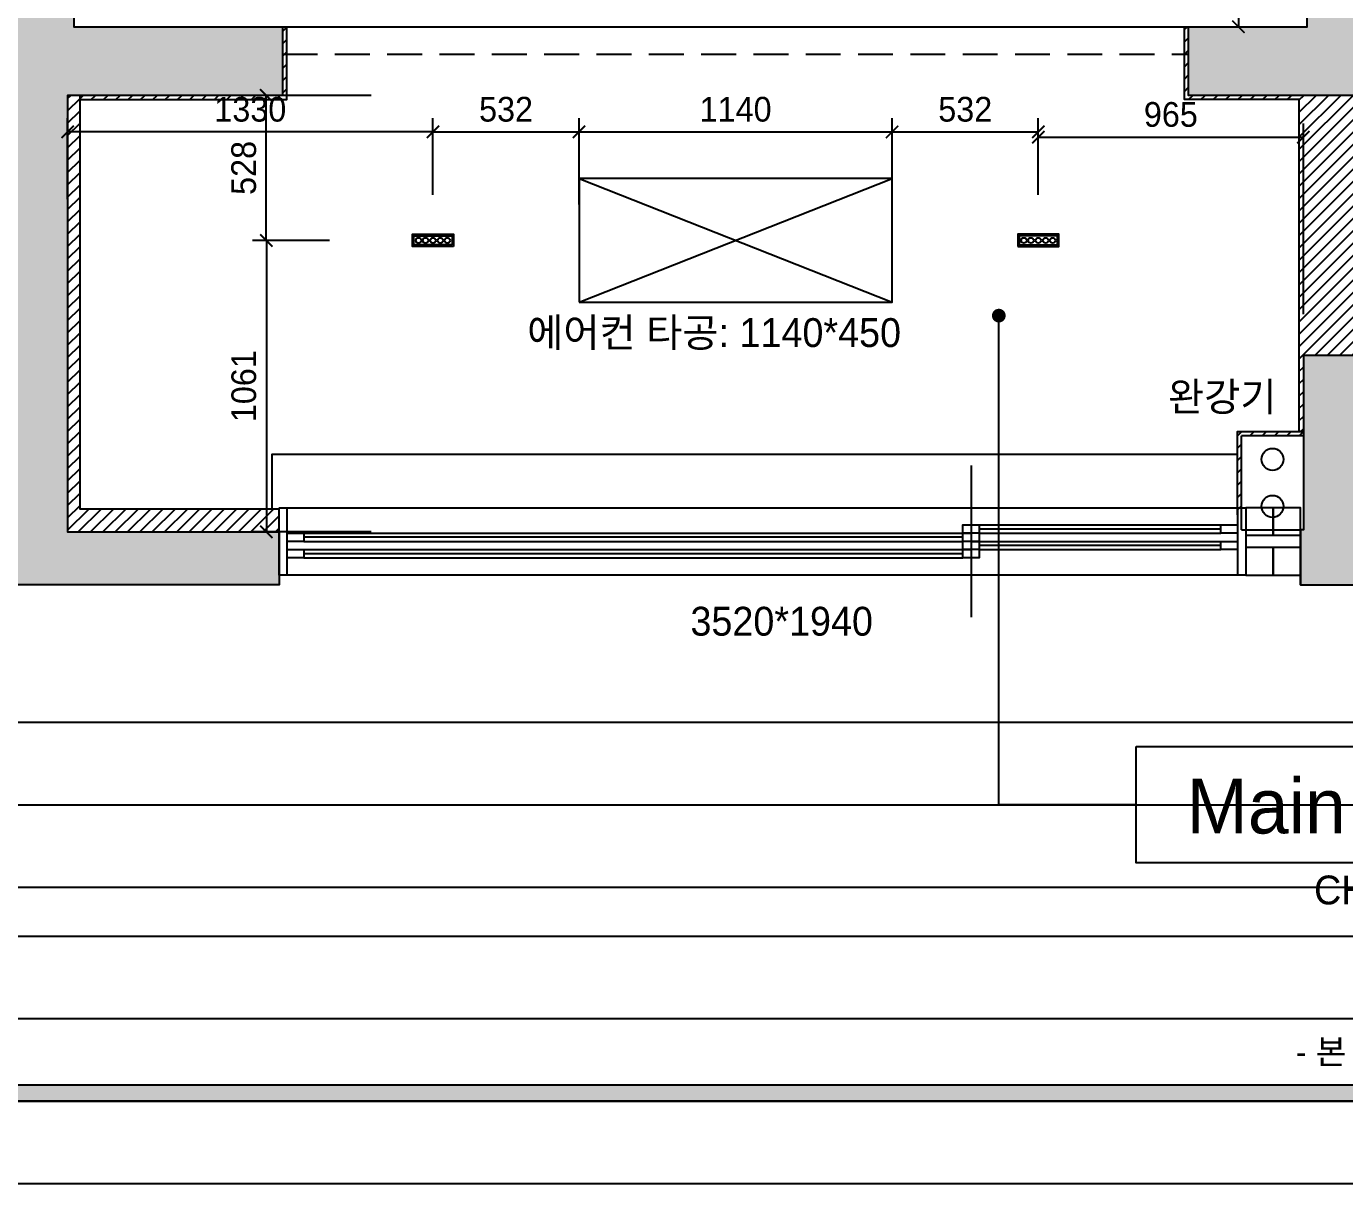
# Model space of a CAD drawing. Header units: millimetres. Extents: x -551172 to 227904, y -3435 to 261611.
# Drawn here: x 169756 to 174557, y 77680 to 81893 of the extents above; entities that cross this region are included whole.
import ezdxf
from ezdxf.enums import TextEntityAlignment as Align

# ---------------------------------------------------------------- set-up
doc = ezdxf.new("R2010")
doc.units = ezdxf.units.MM
doc.header["$LTSCALE"] = 100
doc.header["$PDMODE"] = 3
doc.linetypes.add('HIDDENX2', pattern=[19.05, 12.7, -6.35])
doc.layers.get('DEFPOINTS').update_dxf_attribs({"color": 248})
for name, color, linetype in [('3TI-CE-LIGHT', 6, 'Continuous'), ('C-LIGHT', 5, 'Continuous'), ('C-LIGHT(IN)', 10, 'HIDDENX2'), ('E-DIM(IN)', 14, 'Continuous'), ('F-HAT', 251, 'Continuous'), ('F-LEVEL', 7, 'Continuous'), ('F-SYM', 7, 'Continuous'), ('F-TEXT @ 1', 3, 'Continuous'), ('F-WALL1', 2, 'Continuous'), ('F-WALL2', 3, 'Continuous'), ('F-WIN', 4, 'Continuous'), ('FORM(YOURNAME)-1', 1, 'Continuous'), ('FORM(YOURNAME)-11', 1, 'Continuous')]:
    doc.layers.add(name, color=color, linetype=linetype)
doc.styles.add('HY울릉도L', font='Expo M.ttf')
doc.styles.add('YOURNAME', font='HYWULM.TTF')
doc.dimstyles.new('YOURNAME-50', dxfattribs={"dimscale": 50, "dimtxt": 1.8, "dimasz": 0.9, "dimexe": 1, "dimexo": 3, "dimgap": 0.7, "dimtad": 1, "dimdec": 0, "dimzin": 0, "dimdsep": 46, "dimtxsty": 'YOURNAME', "dimblk": 'ARCHTICK', "dimcen": 0, "dimclrd": 1, "dimclre": 1, "dimclrt": 7, "dimadec": 0, "dimazin": 0, "dimtfac": 1, "dimtdec": 0, "dimtix": 1, "dimtmove": 2, "dimatfit": 3, "dimldrblk": 'ARCHTICK', "dimfxl": 0, "dimtolj": 1, "dimtzin": 0, "dimarcsym": 0})

# ---------------------------------------------------------------- blocks, each defined once
blk = doc.blocks.new('FORM-ELEVATION')
at = {"layer": 'FORM(YOURNAME)-11'}
h = blk.add_hatch(color=256, dxfattribs=at)
h.dxf.hatch_style = 1
h.paths.add_polyline_path([(-10309, 35708), (71691, 35708), (71691, 35508), (-10309, 35508)])
h.paths.add_polyline_path([(-10309, -21492), (71691, -21492), (71691, -21692), (-10309, -21692)])
at = {"layer": 'DEFPOINTS', "color": 158}
blk.add_line((62481, -20692), (-10309, -20692), dxfattribs=at)
for points in [[(-10309, -21692), (71691, -21692), (71691, 35708), (-10309, 35708)], [(-8309, 33708), (61071, 33708), (61071, -19692), (-8309, -19692)]]:
    blk.add_lwpolyline(points, close=True, dxfattribs=at)
at = {"layer": 'FORM(YOURNAME)-11', "color": 250}
blk.add_lwpolyline([(-11309, -22692), (72691, -22692), (72691, 36708), (-11309, 36708)], close=True, dxfattribs=at)
at = {"layer": 'FORM(YOURNAME)-11'}
blk.add_lwpolyline([(-10309, -21492), (71691, -21492), (71691, -21692), (-10309, -21692)], close=True, dxfattribs=at)
at = {"layer": 'FORM(YOURNAME)-11', "color": 1, "style": 'YOURNAME'}
blk.add_text("- 본 도서는 어떠한 경우에도 무단으로 도용할 수 없으며 도용시 '지적재산권' 보호에 관한 법률에 의거, 법적 분쟁이 발생합니다.  또한 본 도서에 관한 모든 저작권은 당사에 있습니다. -", height=300, dxfattribs=at).set_placement((28146, -21092), align=Align.MIDDLE_CENTER)
at = {"layer": 'FORM(YOURNAME)-11', "color": 3, "style": 'YOURNAME'}
for tag, height, p in [('1', 450, (71041, -1219)), ('2', 450, (71041, -1863)), ('3', 450, (71041, -3150)), ('4', 450, (71041, -5081)), ('5', 515, (71041, -7398)), ('6', 515, (71041, -9650)), ('7', 515, (71041, -11903)), ('8', 515, (71041, -14155)), ('9', 515, (71041, -16408)), ('10', 515, (66791, -18596)), ('11', 515, (71041, -18660)), ('12', 515, (66791, -20848)), ('13', 515, (71041, -20848))]:
    blk.add_attdef(tag, text='', height=height, dxfattribs=at).set_placement(p, align=Align.MIDDLE_RIGHT)
blk = doc.blocks.new('*U717')
at = {"layer": 'FORM(YOURNAME)-1', "xscale": 0.3, "yscale": 0.3, "zscale": 0.3}
blk.add_blockref('FORM-ELEVATION', (170497, 84487.8), dxfattribs=at)
blk = doc.blocks.new('_ArchTick')
at = {"color": 0, "linetype": 'ByBlock', "const_width": 0.15}
blk.add_lwpolyline([(-0.5, -0.5), (0.5, 0.5)], dxfattribs=at)
blk = doc.blocks.new('*D372')
at = {"layer": 'DEFPOINTS', "color": 0}
for p in [(169906.6, 81509), (171236.9, 81130.3), (169906.6, 81113.8)]:
    blk.add_point(p, dxfattribs=at)
at = {"layer": 'E-DIM(IN)', "lineweight": -2}
for p, q in [((169906.6, 81263.8), (169906.6, 81559)), ((171236.9, 81280.3), (171236.9, 81559)), ((171236.9, 81509), (169906.6, 81509))]:
    blk.add_line(p, q, dxfattribs=at)
at = {"layer": 'E-DIM(IN)', "lineweight": -2, "xscale": 45, "yscale": 45, "zscale": 45, "rotation": 180}
blk.add_blockref('_ArchTick', (169906.6, 81509), dxfattribs=at)
at = {"layer": 'E-DIM(IN)', "lineweight": -2, "xscale": 45, "yscale": 45, "zscale": 45}
blk.add_blockref('_ArchTick', (171236.9, 81509), dxfattribs=at)
at = {"layer": 'E-DIM(IN)', "color": 7, "insert": (170571.8, 81590.8), "char_height": 90, "attachment_point": 5, "style": 'YOURNAME'}
blk.add_mtext('\\A1;1330', dxfattribs=at)
blk = doc.blocks.new('*D374')
at = {"layer": 'DEFPOINTS', "color": 0}
for p in [(171769.1, 81509), (171236.9, 81130.3), (171769.1, 81094.8)]:
    blk.add_point(p, dxfattribs=at)
at = {"layer": 'E-DIM(IN)', "lineweight": -2}
for p, q in [((171236.9, 81280.3), (171236.9, 81559)), ((171769.1, 81244.8), (171769.1, 81559)), ((171236.9, 81509), (171769.1, 81509))]:
    blk.add_line(p, q, dxfattribs=at)
at = {"layer": 'E-DIM(IN)', "lineweight": -2, "xscale": 45, "yscale": 45, "zscale": 45, "rotation": 180}
blk.add_blockref('_ArchTick', (171236.9, 81509), dxfattribs=at)
at = {"layer": 'E-DIM(IN)', "lineweight": -2, "xscale": 45, "yscale": 45, "zscale": 45}
blk.add_blockref('_ArchTick', (171769.1, 81509), dxfattribs=at)
at = {"layer": 'E-DIM(IN)', "color": 7, "insert": (171503, 81590.8), "char_height": 90, "attachment_point": 5, "style": 'YOURNAME'}
blk.add_mtext('\\A1;532', dxfattribs=at)
blk = doc.blocks.new('*D375')
at = {"layer": 'DEFPOINTS', "color": 0}
for p in [(172909.1, 81509), (171769.1, 81094.8), (172909.1, 81113.8)]:
    blk.add_point(p, dxfattribs=at)
at = {"layer": 'E-DIM(IN)', "lineweight": -2}
for p, q in [((171769.1, 81244.8), (171769.1, 81559)), ((172909.1, 81263.8), (172909.1, 81559)), ((171769.1, 81509), (172909.1, 81509))]:
    blk.add_line(p, q, dxfattribs=at)
at = {"layer": 'E-DIM(IN)', "lineweight": -2, "xscale": 45, "yscale": 45, "zscale": 45, "rotation": 180}
blk.add_blockref('_ArchTick', (171769.1, 81509), dxfattribs=at)
at = {"layer": 'E-DIM(IN)', "lineweight": -2, "xscale": 45, "yscale": 45, "zscale": 45}
blk.add_blockref('_ArchTick', (172909.1, 81509), dxfattribs=at)
at = {"layer": 'E-DIM(IN)', "color": 7, "insert": (172339.1, 81590.8), "char_height": 90, "attachment_point": 5, "style": 'YOURNAME'}
blk.add_mtext('\\A1;1140', dxfattribs=at)
blk = doc.blocks.new('*D376')
at = {"layer": 'DEFPOINTS', "color": 0}
for p in [(173441.4, 81509), (173441.4, 81130.3), (172909.1, 81094.8)]:
    blk.add_point(p, dxfattribs=at)
at = {"layer": 'E-DIM(IN)', "lineweight": -2}
for p, q in [((172909.1, 81244.8), (172909.1, 81559)), ((173441.4, 81280.3), (173441.4, 81559)), ((172909.1, 81509), (173441.4, 81509))]:
    blk.add_line(p, q, dxfattribs=at)
at = {"layer": 'E-DIM(IN)', "lineweight": -2, "xscale": 45, "yscale": 45, "zscale": 45, "rotation": 180}
blk.add_blockref('_ArchTick', (172909.1, 81509), dxfattribs=at)
at = {"layer": 'E-DIM(IN)', "lineweight": -2, "xscale": 45, "yscale": 45, "zscale": 45}
blk.add_blockref('_ArchTick', (173441.4, 81509), dxfattribs=at)
at = {"layer": 'E-DIM(IN)', "color": 7, "insert": (173175.3, 81590.8), "char_height": 90, "attachment_point": 5, "style": 'YOURNAME'}
blk.add_mtext('\\A1;532', dxfattribs=at)
blk = doc.blocks.new('*D378')
at = {"layer": 'DEFPOINTS', "color": 0}
for p in [(174406.6, 81490), (173441.4, 81130.3), (174406.6, 80694.8)]:
    blk.add_point(p, dxfattribs=at)
at = {"layer": 'E-DIM(IN)', "lineweight": -2}
for p, q in [((173441.4, 81280.3), (173441.4, 81540)), ((174406.6, 80844.8), (174406.6, 81540)), ((173441.4, 81490), (174406.6, 81490))]:
    blk.add_line(p, q, dxfattribs=at)
at = {"layer": 'E-DIM(IN)', "lineweight": -2, "xscale": 45, "yscale": 45, "zscale": 45, "rotation": 180}
blk.add_blockref('_ArchTick', (173441.4, 81490), dxfattribs=at)
at = {"layer": 'E-DIM(IN)', "lineweight": -2, "xscale": 45, "yscale": 45, "zscale": 45}
blk.add_blockref('_ArchTick', (174406.6, 81490), dxfattribs=at)
at = {"layer": 'E-DIM(IN)', "color": 7, "insert": (173924, 81571.9), "char_height": 90, "attachment_point": 5, "style": 'YOURNAME'}
blk.add_mtext('\\A1;965', dxfattribs=at)
blk = doc.blocks.new('*D379')
at = {"layer": 'DEFPOINTS', "color": 0}
for p in [(170630, 81641.8), (171161.9, 81641.8), (171010.7, 81113.8)]:
    blk.add_point(p, dxfattribs=at)
at = {"layer": 'E-DIM(IN)', "lineweight": -2}
for p, q in [((171011.9, 81641.8), (170580, 81641.8)), ((170630, 81113.8), (170630, 81641.8)), ((170860.7, 81113.8), (170580, 81113.8))]:
    blk.add_line(p, q, dxfattribs=at)
at = {"layer": 'E-DIM(IN)', "lineweight": -2, "xscale": 45, "yscale": 45, "zscale": 45}
for p, rotation in [((170630, 81641.8), 90), ((170630, 81113.8), 270)]:
    blk.add_blockref('_ArchTick', p, dxfattribs=dict(at, rotation=rotation))
at = {"layer": 'E-DIM(IN)', "color": 7, "insert": (170548.2, 81377.8), "char_height": 90, "attachment_point": 5, "rotation": 90, "style": 'YOURNAME'}
blk.add_mtext('\\A1;528', dxfattribs=at)
blk = doc.blocks.new('*D380')
at = {"layer": 'DEFPOINTS', "color": 0}
for p in [(171010.7, 81113.8), (170630.4, 80052.8), (171161.9, 80052.8)]:
    blk.add_point(p, dxfattribs=at)
at = {"layer": 'E-DIM(IN)', "lineweight": -2}
for p, q in [((170860.7, 81113.8), (170580.4, 81113.8)), ((170630.4, 81113.8), (170630.4, 80052.8)), ((171011.9, 80052.8), (170580.4, 80052.8))]:
    blk.add_line(p, q, dxfattribs=at)
at = {"layer": 'E-DIM(IN)', "lineweight": -2, "xscale": 45, "yscale": 45, "zscale": 45}
for p, rotation in [((170630.4, 81113.8), 90), ((170630.4, 80052.8), 270)]:
    blk.add_blockref('_ArchTick', p, dxfattribs=dict(at, rotation=rotation))
at = {"layer": 'E-DIM(IN)', "color": 7, "insert": (170548.5, 80583.3), "char_height": 90, "attachment_point": 5, "rotation": 90, "style": 'YOURNAME'}
blk.add_mtext('\\A1;1061', dxfattribs=at)
blk = doc.blocks.new('*D386')
at = {"layer": 'DEFPOINTS', "color": 0}
for p in [(173820.6, 82491.3), (173820.6, 81891.8), (174170, 81891.8)]:
    blk.add_point(p, dxfattribs=at)
at = {"layer": 'E-DIM(IN)', "lineweight": -2}
for p, q in [((173970.6, 82491.3), (174220, 82491.3)), ((174170, 82491.3), (174170, 81891.8)), ((173970.6, 81891.8), (174220, 81891.8))]:
    blk.add_line(p, q, dxfattribs=at)
at = {"layer": 'E-DIM(IN)', "lineweight": -2, "xscale": 45, "yscale": 45, "zscale": 45}
for p, rotation in [((174170, 82491.3), 90), ((174170, 81891.8), 270)]:
    blk.add_blockref('_ArchTick', p, dxfattribs=dict(at, rotation=rotation))
at = {"layer": 'E-DIM(IN)', "color": 7, "insert": (174088.1, 82191.6), "char_height": 90, "attachment_point": 5, "rotation": 90, "style": 'YOURNAME'}
blk.add_mtext('\\A1;600', dxfattribs=at)

msp = doc.modelspace()

# ---------------------------------------------------------------- hatches: boundary and pattern name
at = {"layer": 'F-HAT'}
h = msp.add_hatch(color=256, dxfattribs=at)
h.dxf.hatch_style = 1
h.paths.add_polyline_path([(171200.6, 91301.8), (171242.1, 91616.8), (169842.1, 91616.8), (169842.1, 93089.8), (170417.1, 93089.8), (170417.1, 93320.8), (169642.1, 93320.8), (169642.1, 79859.8), (170676.6, 79859.8), (170676.6, 80052.8), (169906.6, 80052.8), (169906.6, 81641.8), (170689.6, 81641.8), (170689.6, 81891.8), (169929.6, 81891.8), (169929.6, 86096.8), (171020.6, 86096.8), (171020.6, 86256.8), (169929.6, 86256.8), (169929.6, 88346.8), (171270.6, 88346.8), (171270.6, 88496.8), (169890.6, 88496.8), (169890.6, 91301.8)])
h.paths.add_polyline_path([(172733.6, 91301.8), (172733.6, 88496.8), (172058.6, 88496.8), (172058.6, 88346.8), (172733.6, 88346.8), (172733.6, 86256.8), (171870.6, 86256.8), (171870.6, 86096.8), (173420.6, 86096.8), (173420.6, 86256.8), (172905.6, 86256.8), (172905.6, 87608.8), (173605.6, 87608.8), (173605.6, 87763.8), (172895.6, 87763.8), (172895.6, 91300.8), (173685.6, 91300.8), (173685.6, 91915.8), (172900.6, 91915.8), (172900.6, 93120.8), (173660.6, 93120.8), (173660.6, 93320.8), (172034.6, 93320.8), (172034.6, 93089.8), (172744.6, 93089.8), (172744.6, 92186.8), (172002.1, 92186.8), (172002.1, 91616.8), (172043.6, 91301.8)])
h.paths.add_polyline_path([(172152.1, 91616.8), (172152.1, 92036.8), (172744.6, 92036.8), (172744.6, 91616.8)], flags=16)
h.paths.add_polyline_path([(172900.6, 91450.8), (172900.6, 91765.8), (173535.6, 91765.8), (173535.6, 91450.8)], flags=16)
h.paths.add_polyline_path([(174648.6, 86256.8), (174375.6, 86256.8), (174375.6, 86096.8), (174420.6, 86096.8), (174420.6, 81891.8), (173988.6, 81891.8), (173988.6, 81641.8), (174648.6, 81641.8), (174648.6, 81836.8)])
h.paths.add_polyline_path([(174601.6, 80059.8), (174601.6, 80694.8), (174406.6, 80694.8), (174406.6, 80402.8), (174406.6, 80059.8), (174396.6, 80059.8), (174396.6, 79859.8), (175111.6, 79859.8), (175111.6, 80059.8)])
h.paths.add_polyline_path([(180195.6, 80469.8), (180700.6, 80469.8), (180700.6, 80724.8), (180195.6, 80724.8), (180195.6, 85991.8), (182135.6, 85991.8), (182135.6, 85371.8), (182285.6, 85371.8), (182285.6, 85689.8), (182600.6, 85689.8), (182600.6, 85847.8), (182320.6, 85847.8), (182320.6, 86194.8), (180004.6, 86194.8), (180004.6, 80059.8), (179494.6, 80059.8), (179494.6, 79859.8), (180195.6, 79859.8), (180195.6, 80044.8)])
h.paths.add_polyline_path([(180195.6, 80044.8), (180195.6, 79859.8), (181840.6, 79859.8, 0.191132), (183208.8, 80469.8), (182995.6, 80469.8), (182973.9, 80469.8, -0.151278), (181840.6, 80044.8)])
h.paths.add_polyline_path([(184198.6, 80469.8), (184198.6, 80669.8), (183685.6, 80669.8), (183685.6, 85689.8), (183730.6, 85689.8), (183730.6, 85847.8), (183450.6, 85847.8), (183450.6, 85689.8), (183495.6, 85689.8), (183495.6, 80724.8), (182995.6, 80724.8), (182995.6, 80469.8)])
h.paths.add_polyline_path([(187180.6, 80469.8), (187180.6, 89425.8), (184290.6, 89425.8), (184290.6, 88310.8), (184205.6, 88310.8), (184205.6, 88150.8), (184290.6, 88150.8), (184290.6, 87350.8), (184450.6, 87350.8), (184450.6, 89200.8), (186980.6, 89200.8), (186980.6, 87505.8), (185235.6, 87505.8), (185235.6, 87350.8), (186165.6, 87350.8), (186165.6, 86142.8), (184900.6, 86142.8), (184900.6, 85847.8), (184580.6, 85847.8), (184580.6, 85689.8), (184895.6, 85689.8), (184895.6, 85364.8), (185048.6, 85364.8), (185048.6, 85984.8), (186988.6, 85984.8), (186988.6, 80669.8), (186478.6, 80669.8), (186478.6, 80469.8)])
h.paths.add_polyline_path([(186320.6, 86142.8), (186320.6, 87350.8), (186980.6, 87350.8), (186980.6, 86142.8)], flags=16)
h.paths.add_polyline_path([(180785.6, 87650.8), (180785.6, 87805.8), (178380.6, 87805.8), (178380.6, 92845.8), (178890.6, 92845.8), (178890.6, 93045.8), (178380.6, 93045.8), (178380.6, 93320.8), (177665.6, 93320.8), (177665.6, 93120.8), (178200.6, 93120.8), (178200.6, 90795.8), (177800.6, 90795.8), (177800.6, 90550.8), (178195.6, 90550.8), (178195.6, 87650.8)])
h.paths.add_polyline_path([(181875.6, 88310.8), (181875.6, 91102.8), (182645.6, 91102.8), (182645.6, 93045.8), (181405.6, 93045.8), (181405.6, 92845.8), (182437.6, 92845.8), (182437.6, 91575.8), (181685.6, 91575.8), (181685.6, 87805.8), (181635.6, 87805.8), (181635.6, 87650.8), (181870.6, 87650.8), (181870.6, 88150.8), (182290.6, 88150.8), (182290.6, 88310.8)])
h.paths.add_polyline_path([(181875.6, 91202.8), (181875.6, 91475.8), (182437.6, 91475.8), (182437.6, 91202.8)], flags=16)
h.paths.add_polyline_path([(184290.6, 90422.8), (184550.6, 90422.8), (184550.6, 91232.8), (184290.6, 91232.8)])
h.paths.add_polyline_path([(176170.6, 91300.8), (176170.6, 90550.8), (176440.6, 90550.8), (176440.6, 91640.8), (175170.6, 91640.8), (175170.6, 91300.8)])
h = msp.add_hatch(dxfattribs=at)
h.set_pattern_fill('ANSI31', color=256, scale=10)
h.paths.add_polyline_path([(170704.6, 81626.8), (170704.6, 81891.8), (170689.6, 81891.8), (170689.6, 81641.8), (169951.6, 81641.8), (169951.6, 81626.8)])
h = msp.add_hatch(dxfattribs=at)
h.set_pattern_fill('ANSI31', color=256, scale=10)
h.paths.add_polyline_path([(174601.6, 81641.8), (173988.6, 81641.8), (173988.6, 81891.8), (173973.6, 81891.8), (173973.6, 81626.8), (174391.6, 81626.8), (174391.6, 80417.8), (174406.6, 80417.8), (174406.6, 80694.8), (174601.6, 80694.8)])
h = msp.add_hatch(dxfattribs=at)
h.set_pattern_fill('ANSI31', color=256, scale=10)
h.paths.add_polyline_path([(170676.6, 80135.8), (169951.6, 80135.8), (169951.6, 81641.8), (169906.6, 81641.8), (169906.6, 80052.8), (170676.6, 80052.8)])
h = msp.add_hatch(dxfattribs=at)
h.set_pattern_fill('ANSI31', color=256, scale=10)
h.set_pattern_definition([(45, (25200, 0), (-22.4506403, 22.4506403), [])])
h.paths.add_polyline_path([(174181.6, 80402.8), (174406.6, 80402.8), (174406.6, 80417.8), (174166.6, 80417.8), (174166.6, 80114.8), (174181.6, 80114.8)])

# ---------------------------------------------------------------- linework, layer by layer
at = {"layer": '3TI-CE-LIGHT', "color": 1}
for points in [[(171306.9, 81097.3), (171166.9, 81097.3), (171166.9, 81130.3), (171306.9, 81130.3)], [(173371.4, 81097.3), (173511.4, 81097.3), (173511.4, 81130.3), (173371.4, 81130.3)]]:
    msp.add_lwpolyline(points, close=True, dxfattribs=at)
at = {"layer": 'C-LIGHT'}
for points in [[(171311.9, 81091.3), (171161.9, 81091.3), (171161.9, 81136.3), (171311.9, 81136.3)], [(173366.4, 81091.3), (173516.4, 81091.3), (173516.4, 81136.3), (173366.4, 81136.3)]]:
    msp.add_lwpolyline(points, close=True, dxfattribs=at)
for centre in [(171184.5, 81113.8), (171210, 81113.8), (171236.9, 81113.8), (171263.8, 81113.8), (171289.3, 81113.8), (173389, 81113.8), (173414.5, 81113.8), (173441.4, 81113.8), (173468.3, 81113.8), (173493.8, 81113.8)]:
    msp.add_circle(centre, 10, dxfattribs=at)
at = {"layer": 'C-LIGHT(IN)', "ltscale": 0.1}
msp.add_line((170689.6, 81791.8), (173988.6, 81791.8), dxfattribs=at)
at = {"layer": 'DEFPOINTS'}
for points in [[(188280.6, 94145.8), (168542.1, 94145.8), (168542.1, 78759.8), (188280.6, 78759.8)], [(187980.6, 93845.8), (168842.1, 93845.8), (168842.1, 79059.8), (187980.6, 79059.8)], [(187680.6, 93545.8), (169142.1, 93545.8), (169142.1, 79359.8), (187680.6, 79359.8)]]:
    msp.add_lwpolyline(points, close=True, dxfattribs=at)
at = {"layer": 'F-HAT'}
for p, q in [((174406.6, 80402.8), (174181.6, 80402.8)), ((174181.6, 80059.8), (174181.6, 80402.8)), ((174181.6, 80059.8), (174396.6, 80059.8))]:
    msp.add_line(p, q, dxfattribs=at)
for centre in [(174294.1, 80316.9), (174294.1, 80145.7)]:
    msp.add_circle(centre, 40, dxfattribs=at)
at = {"layer": 'F-LEVEL'}
for p, q in [((170689.6, 81891.8), (173988.6, 81891.8)), ((171769.1, 80888.8), (172909.1, 81338.8)), ((171769.1, 81338.8), (172909.1, 80888.8))]:
    msp.add_line(p, q, dxfattribs=at)
msp.add_lwpolyline([(171769.1, 80888.8), (172909.1, 80888.8), (172909.1, 81338.8), (171769.1, 81338.8)], close=True, dxfattribs=at)
msp.add_lwpolyline([(170651.6, 80135.8), (170651.6, 80335.8), (174166.6, 80335.8)], dxfattribs=at)
at = {"layer": 'F-SYM'}
for p, q in [((173297.5, 79059.8), (173297.5, 80840)), ((173797.5, 79059.8), (173297.5, 79059.8))]:
    msp.add_line(p, q, dxfattribs=at)
at = {"layer": 'F-SYM', "const_width": 25}
msp.add_lwpolyline([(173297.5, 80827.5, -1), (173297.5, 80852.5, -1)], format="xyb", close=True, dxfattribs=at)
at = {"layer": 'F-SYM'}
msp.add_lwpolyline([(173797.5, 79272.1), (175730.6, 79272.1), (175730.6, 78847.5), (173797.5, 78847.5)], close=True, dxfattribs=at)
at = {"layer": 'F-WALL1'}
msp.add_line((174396.6, 79859.8), (174396.6, 80059.8), dxfattribs=at)
for points in [[(169642.1, 79859.8), (169642.1, 93320.8), (170417.1, 93320.8), (170417.1, 93089.8), (169842.1, 93089.8), (169842.1, 91616.8), (171242.1, 91616.8), (171200.6, 91301.8), (169890.6, 91301.8), (169890.6, 88496.8), (171270.6, 88496.8), (171270.6, 88346.8), (169929.6, 88346.8), (169929.6, 86256.8), (171020.6, 86256.8), (171020.6, 86096.8), (169929.6, 86096.8), (169929.6, 81891.8), (170689.6, 81891.8), (170689.6, 81641.8), (169906.6, 81641.8), (169906.6, 80052.8), (170676.6, 80052.8), (170676.6, 79859.8)], [(174375.6, 86256.8), (174648.6, 86256.8), (174648.6, 81836.8), (174648.6, 81641.8), (173988.6, 81641.8), (173988.6, 81891.8), (174420.6, 81891.8), (174420.6, 86096.8), (174375.6, 86096.8)], [(175111.6, 79859.8), (175111.6, 80059.8), (174601.6, 80059.8), (174601.6, 80694.8), (174406.6, 80694.8), (174406.6, 80402.8), (174406.6, 80059.8), (174396.6, 80059.8), (174396.6, 79859.8)]]:
    msp.add_lwpolyline(points, close=True, dxfattribs=at)
at = {"layer": 'F-WALL2'}
for points in [[(169951.6, 81626.8), (170704.6, 81626.8), (170704.6, 81891.8)], [(174391.6, 80417.8), (174391.6, 81626.8), (173973.6, 81626.8), (173973.6, 81891.8)], [(170676.6, 80135.8), (169951.6, 80135.8), (169951.6, 81641.8)], [(174166.6, 80114.8), (174166.6, 80417.8), (174406.6, 80417.8)]]:
    msp.add_lwpolyline(points, dxfattribs=at)
at = {"layer": 'F-WIN'}
for p, q in [((173196.6, 80294.2), (173196.6, 79742.5)), ((170676.6, 79895.8), (170676.6, 80140.8)), ((170676.6, 80140.8), (174196.6, 80140.8)), ((170706.6, 79895.8), (170706.6, 80140.8)), ((174166.6, 80140.8), (174166.6, 79895.8)), ((174196.6, 80140.8), (174196.6, 79895.8)), ((173226.6, 80078.3), (174106.6, 80078.3)), ((170766.6, 80048.3), (173166.6, 80048.3)), ((173166.6, 80033.3), (170766.6, 80033.3)), ((174106.6, 80063.3), (173226.6, 80063.3)), ((173226.6, 80048.3), (174106.6, 80048.3)), ((170766.6, 80018.3), (173166.6, 80018.3)), ((170766.6, 79988.3), (173166.6, 79988.3)), ((173226.6, 80018.3), (174106.6, 80018.3)), ((174106.6, 80003.3), (173226.6, 80003.3)), ((173226.6, 79988.3), (174106.6, 79988.3)), ((173166.6, 79973.3), (170766.6, 79973.3)), ((170766.6, 79958.3), (173166.6, 79958.3)), ((174196.6, 79895.8), (170676.6, 79895.8))]:
    msp.add_line(p, q, dxfattribs=at)
for points in [[(174196.6, 80040.8), (174296.6, 80040.8), (174296.6, 80140.8), (174196.6, 80140.8)], [(174296.6, 80040.8), (174396.6, 80040.8), (174396.6, 80140.8), (174296.6, 80140.8)], [(173226.6, 80078.3), (173226.6, 80048.3), (173166.6, 80048.3), (173166.6, 80078.3)], [(174166.6, 80078.3), (174166.6, 80048.3), (174106.6, 80048.3), (174106.6, 80078.3)], [(170766.6, 80048.3), (170766.6, 80018.3), (170706.6, 80018.3), (170706.6, 80048.3)], [(170766.6, 79988.3), (170766.6, 79958.3), (170706.6, 79958.3), (170706.6, 79988.3)], [(174166.6, 80018.3), (174166.6, 79988.3), (174106.6, 79988.3), (174106.6, 80018.3)], [(174196.6, 79895.8), (174296.6, 79895.8), (174296.6, 79995.8), (174196.6, 79995.8)], [(174296.6, 79895.8), (174396.6, 79895.8), (174396.6, 79995.8), (174296.6, 79995.8)]]:
    msp.add_lwpolyline(points, close=True, dxfattribs=at)
for points in [[(173226.6, 80048.3), (173226.6, 80018.3), (173166.6, 80018.3), (173166.6, 80048.3), (173196.6, 80048.3)], [(173196.6, 80018.3), (173226.6, 80018.3), (173226.6, 79988.3), (173166.6, 79988.3), (173166.6, 80018.3)], [(173226.6, 79988.3), (173226.6, 79958.3), (173166.6, 79958.3), (173166.6, 79988.3), (173196.6, 79988.3)]]:
    msp.add_lwpolyline(points, dxfattribs=at)

# ---------------------------------------------------------------- block references
at = {"layer": 'F-WALL1'}
msp.add_blockref('*U717', (0, 0), dxfattribs=at)

# ---------------------------------------------------------------- texts
at = {"layer": 'F-SYM', "style": 'HY울릉도L'}
msp.add_text('Main Rm', height=200, rotation=360, dxfattribs=at).set_placement((174516.6, 78954.9), align=Align.CENTER)
at = {"layer": 'F-TEXT @ 1', "style": 'YOURNAME'}
for s, p in [('에어컨 타공: 1140*450', (171580, 80725.9)), ('완강기', (173913.5, 80492.4)), ('3520*1940', (172174.6, 79675.1))]:
    msp.add_text(s, height=105, dxfattribs=at).set_placement(p)
msp.add_text('CH: 2355', height=105, dxfattribs=at).set_placement((174445.5, 78749.3), align=Align.MIDDLE_LEFT)

# ---------------------------------------------------------------- dimensions: what is measured, and where the dimension line sits
at = {"layer": 'E-DIM(IN)'}
for base, p1, p2, picture, middle in [((174170, 81891.8023), (173820.6292, 82491.3025), (173820.6292, 81891.8023), '*D386', (174088.1425, 82191.5524)), ((170630, 81641.8), (171010.7, 81113.8), (171161.9, 81641.8), '*D379', (170548.2, 81377.8)), ((170630.4, 80052.8), (171010.7, 81113.8), (171161.9, 80052.8), '*D380', (170548.5, 80583.3))]:
    dim = msp.add_linear_dim(base=base, p1=p1, p2=p2, angle=90, dimstyle='YOURNAME-50', override={"dimclrd": 256, "dimclre": 256}, dxfattribs=at)
    dim.commit()
    dim.dimension.update_dxf_attribs({"geometry": picture, "text_midpoint": middle})
for base, p1, p2, picture, middle in [((169906.6, 81509), (171236.9, 81130.3), (169906.6, 81113.8), '*D372', (170571.8, 81590.8)), ((171769.1, 81509), (171236.9, 81130.3), (171769.1, 81094.8), '*D374', (171503, 81590.8)), ((172909.1, 81509), (171769.1, 81094.8), (172909.1, 81113.8), '*D375', (172339.1, 81590.8)), ((173441.4, 81509), (172909.1, 81094.8), (173441.4, 81130.3), '*D376', (173175.3, 81590.8)), ((174406.6, 81490), (173441.4, 81130.3), (174406.6, 80694.8), '*D378', (173924, 81571.9))]:
    dim = msp.add_linear_dim(base=base, p1=p1, p2=p2, dimstyle='YOURNAME-50', override={"dimclrd": 256, "dimclre": 256}, dxfattribs=at)
    dim.commit()
    dim.dimension.update_dxf_attribs({"geometry": picture, "text_midpoint": middle})

doc.saveas('drawing.dxf')
